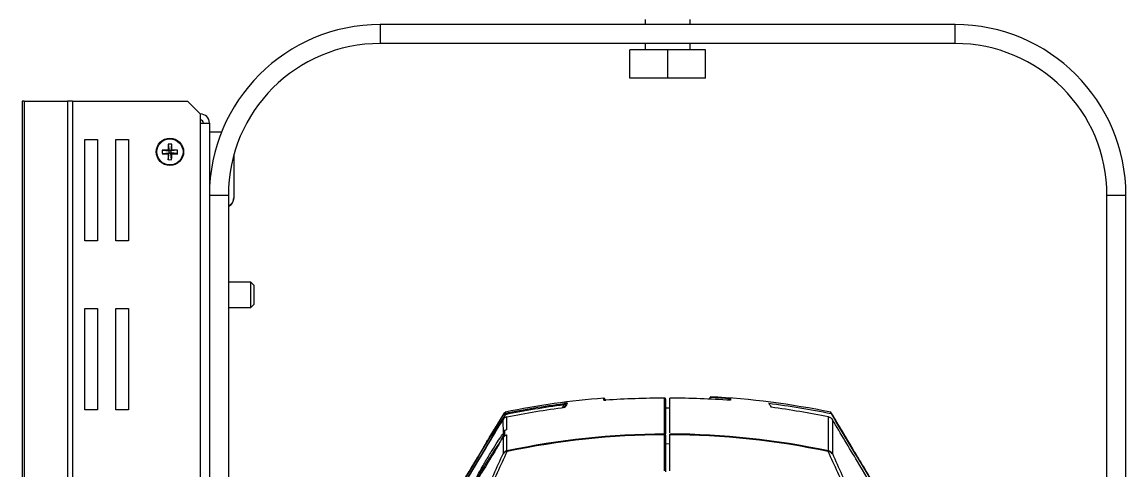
# Model space of a CAD drawing. Extents: x 9.3 to 87.2, y 1.1 to 68.8.
# Drawn here: x 74.45 to 85.35, y 30.59 to 35.03 of the extents above; entities that cross this region are included whole.
import ezdxf

# ---------------------------------------------------------------- set-up
doc = ezdxf.new("R2010")
doc.units = 0
doc.header["$MEASUREMENT"] = 0
doc.layers.add('OBJECT', color=7, linetype='CONTINUOUS')

msp = doc.modelspace()

# ---------------------------------------------------------------- linework, layer by layer
at = {"layer": 'OBJECT'}
for p, q in [((77.983, 35.004), (77.983, 34.817)), ((83.659, 35.004), (77.983, 35.004)), ((80.598, 35.054), (80.598, 35.004)), ((81.043, 35.004), (81.043, 35.054)), ((83.659, 34.817), (83.659, 35.004)), ((83.659, 34.817), (77.983, 34.817)), ((80.598, 34.817), (80.598, 34.754)), ((81.043, 34.754), (81.043, 34.817)), ((80.446, 34.474), (80.446, 34.754)), ((80.821, 34.754), (80.446, 34.754)), ((80.821, 34.474), (80.821, 34.754)), ((81.196, 34.754), (80.821, 34.754)), ((81.196, 34.474), (81.196, 34.754)), ((80.821, 34.474), (80.446, 34.474)), ((81.196, 34.474), (80.821, 34.474)), ((74.446, 34.246), (74.446, 27.471)), ((74.466, 34.246), (74.446, 34.246)), ((74.466, 34.246), (74.466, 27.471)), ((74.466, 34.246), (74.894, 34.246)), ((74.894, 34.246), (74.894, 27.471)), ((74.943, 34.246), (74.894, 34.246)), ((74.943, 34.246), (74.943, 27.471)), ((74.943, 34.246), (76.081, 34.246)), ((76.206, 34.121), (76.081, 34.246)), ((76.206, 34.121), (76.206, 27.596)), ((76.206, 34.031), (76.296, 34.031)), ((76.296, 34.031), (76.296, 27.686)), ((76.416, 33.942), (76.296, 33.942)), ((75.066, 33.868), (75.191, 33.868)), ((75.066, 32.868), (75.066, 33.868)), ((75.191, 33.868), (75.191, 32.868)), ((75.371, 33.868), (75.496, 33.868)), ((75.371, 32.868), (75.371, 33.868)), ((75.496, 33.868), (75.496, 32.868)), ((75.889, 33.822), (75.897, 33.755)), ((75.923, 33.822), (75.915, 33.755)), ((75.83, 33.763), (75.897, 33.755)), ((75.83, 33.729), (75.897, 33.737)), ((75.888, 33.764), (75.897, 33.755)), ((75.897, 33.737), (75.888, 33.727)), ((75.889, 33.669), (75.897, 33.737)), ((75.915, 33.755), (75.897, 33.755)), ((75.897, 33.737), (75.897, 33.755)), ((75.897, 33.737), (75.915, 33.737)), ((75.915, 33.755), (75.924, 33.764)), ((75.982, 33.763), (75.915, 33.755)), ((75.915, 33.755), (75.915, 33.737)), ((75.924, 33.727), (75.915, 33.737)), ((75.982, 33.729), (75.915, 33.737)), ((75.923, 33.669), (75.915, 33.737)), ((76.536, 33.712), (76.536, 33.297)), ((76.483, 33.317), (76.296, 33.317)), ((76.483, 33.317), (76.483, 28.138)), ((76.536, 33.297), (76.536, 33.29)), ((85.346, 33.317), (85.159, 33.317)), ((85.159, 28.388), (85.159, 33.317)), ((85.346, 28.138), (85.346, 33.317)), ((75.191, 32.868), (75.066, 32.868)), ((75.496, 32.868), (75.371, 32.868)), ((76.706, 32.459), (76.483, 32.459)), ((76.736, 32.429), (76.706, 32.459)), ((76.706, 32.209), (76.706, 32.459)), ((76.736, 32.429), (76.736, 32.239)), ((75.066, 32.198), (75.191, 32.198)), ((75.066, 31.198), (75.066, 32.198)), ((75.191, 32.198), (75.191, 31.198)), ((75.371, 31.198), (75.371, 32.198)), ((75.371, 32.198), (75.496, 32.198)), ((75.496, 32.198), (75.496, 31.198)), ((76.483, 32.209), (76.706, 32.209)), ((76.706, 32.209), (76.736, 32.239)), ((80.19, 31.313), (80.19, 31.313)), ((81.241, 31.303), (81.241, 31.324)), ((75.191, 31.198), (75.066, 31.198)), ((75.496, 31.198), (75.371, 31.198)), ((79.216, 31.175), (79.215, 31.174)), ((79.781, 31.22), (79.796, 31.246)), ((80.841, 31.214), (80.801, 31.215)), ((80.801, 30.943), (80.801, 30.586)), ((80.841, 30.86), (80.801, 30.861)), ((80.841, 30.594), (80.841, 30.952)), ((79.088, 30.746), (79.074, 30.722))]:
    msp.add_line(p, q, dxfattribs=at)
at = {"layer": 'OBJECT', "flags": 128}
for points in [[(80.194, 31.292), (80.192, 31.293), (80.19, 31.293)], [(80.791, 30.594), (80.791, 30.604), (80.791, 30.644), (80.791, 30.804), (80.791, 30.952)], [(79.234, 30.792), (79.234, 30.792), (79.234, 30.791), (79.234, 30.79), (79.234, 30.789), (79.235, 30.789), (79.235, 30.787), (79.235, 30.786), (79.235, 30.785)], [(82.408, 30.792), (82.408, 30.792), (82.408, 30.791), (82.408, 30.79), (82.407, 30.789), (82.407, 30.789), (82.407, 30.787), (82.407, 30.786), (82.406, 30.785)]]:
    msp.add_lwpolyline(points, dxfattribs=at)
at = {"layer": 'OBJECT'}
for radius in [0.135, 0.129]:
    msp.add_circle((75.906, 33.746), radius, dxfattribs=at)
for centre, radius, start, end in [((77.983, 33.317), 1.687, 90, 180), ((83.659, 33.317), 1.687, 0, 90), ((77.983, 33.317), 1.5, 90, 180), ((83.659, 33.317), 1.5, 0, 90), ((76.206, 34.031), 0.09, 0, 90), ((76.206, 34.031), 0.03, 0, 90), ((78.019, 33.748), 2.131, 178.0038, 179.5614), ((75.906, 33.494), 0.329, 87.0145, 92.9855), ((73.795, 33.748), 2.129, 0.4374, 1.9962), ((76.158, 33.746), 0.328, 177.0112, 182.9888), ((75.904, 31.635), 2.129, 90.4374, 91.9963), ((75.904, 35.862), 2.135, 268.0058, 269.5605), ((78.019, 33.744), 2.131, 180.4386, 181.9962), ((73.795, 33.744), 2.129, 358.0038, 359.5626), ((75.908, 31.635), 2.129, 88.0037, 89.5626), ((75.908, 35.862), 2.135, 270.4395, 271.9942), ((75.654, 33.746), 0.328, 357.0112, 2.9888), ((75.906, 33.998), 0.329, 267.0159, 272.9841), ((80.821, 23.34), 7.998, 94.5236, 101.5728), ((80.191, 31.303), 0.01, 0.3561, 94.5296), ((80.791, 31.303), 0.01, 0.0222, 90.2345), ((80.821, 23.34), 7.998, 78.3794, 86.9897), ((80.062, 31.284), 0.268, 185.0169, 188.0812), ((79.832, 31.249), 0.015, 97.0883, 149.9965), ((79.217, 31.149), 0.015, 101.5925, 149.1012), ((79.15, 31.044), 0.125, 57.6263, 64.0829), ((79.346, 31.179), 0.133, 186.8948, 192.9567), ((80.821, 23.34), 7.619, 90.2259, 102.0226), ((80.791, 30.949), 0.00995, 0.3231, 90.5371), ((80.821, 23.34), 7.619, 77.9774, 89.8496), ((80.821, 23.34), 7.612, 90.2261, 102.0226), ((80.792, 30.942), 0.00941, 4.4221, 93.9867), ((80.821, 23.34), 7.612, 77.9774, 89.8495), ((72.164, 24.669), 12.151, 30.3433, 31.0954), ((79.246, 30.733), 0.06, 101.6642, 148.3764), ((79.235, 30.735), 0.0494, 89.182, 143.5769), ((82.407, 30.735), 0.0494, 36.4237, 90.8174), ((82.396, 30.733), 0.06, 31.6235, 78.3363)]:
    msp.add_arc(centre, radius, start, end, dxfattribs=at)
for points, knots in [([(76.536, 33.297), (76.536, 33.297), (76.536, 33.289), (76.533, 33.27), (76.521, 33.243), (76.503, 33.222), (76.488, 33.215), (76.483, 33.213)], [0, 0, 0, 0, 0.005226, 0.239855, 0.54368, 0.837711, 1, 1, 1, 1]), ([(76.483, 33.206), (76.488, 33.208), (76.503, 33.215), (76.521, 33.236), (76.533, 33.263), (76.536, 33.282), (76.536, 33.29), (76.536, 33.29)], [0, 0, 0, 0, 0.1622891, 0.4563188, 0.7601399, 0.9947724, 1, 1, 1, 1]), ([(80.19, 31.293), (80.19, 31.298), (80.19, 31.308), (80.19, 31.313), (80.19, 31.313), (80.19, 31.313)], [0, 0, 0, 0, 0.489972, 0.818808, 1, 1, 1, 1]), ([(80.19, 31.293), (80.19, 31.292), (80.191, 31.292), (80.196, 31.292), (80.197, 31.292), (80.202, 31.292), (80.205, 31.292), (80.209, 31.293)], [0, 0, 0, 0, 0.5, 0.5, 0.75, 0.75, 1, 1, 1, 1]), ([(80.21, 31.293), (80.209, 31.293), (80.207, 31.293), (80.204, 31.292), (80.2, 31.292), (80.196, 31.292), (80.193, 31.292), (80.193, 31.292), (80.193, 31.292)], [0, 0, 0, 0, 0.0494673, 0.1653536, 0.315317, 0.5354254, 0.8683222, 1, 1, 1, 1]), ([(80.201, 31.303), (80.201, 31.303), (80.201, 31.302), (80.201, 31.294), (80.201, 31.292)], [0, 0, 0, 0, 0.738676, 1, 1, 1, 1]), ([(80.791, 31.313), (80.693, 31.313), (80.596, 31.311), (80.402, 31.305), (80.305, 31.299), (80.209, 31.293)], [0, 0, 0, 0, 0.5, 0.5, 1, 1, 1, 1]), ([(80.791, 30.959), (80.791, 31.053), (80.791, 31.13), (80.791, 31.248), (80.791, 31.289), (80.791, 31.313)], [0, 0, 0, 0, 0.5, 0.5, 1, 1, 1, 1]), ([(80.801, 31.303), (80.801, 31.289), (80.801, 31.26), (80.801, 31.183), (80.801, 31.086), (80.801, 31.001), (80.801, 30.96)], [0, 0, 0, 0, 0.254783, 0.509567, 0.765134, 1, 1, 1, 1]), ([(80.841, 30.97), (80.841, 31.022), (80.841, 31.13), (80.841, 31.248), (80.841, 31.291), (80.841, 31.313)], [0, 0, 0, 0, 0.3047051, 0.6325879, 1, 1, 1, 1]), ([(79.216, 31.175), (79.216, 31.175), (79.215, 31.174), (79.214, 31.167), (79.214, 31.163)], [0, 0, 0, 0, 0.501507, 1, 1, 1, 1]), ([(79.83, 31.264), (79.83, 31.264), (79.829, 31.264), (79.825, 31.264), (79.822, 31.263), (79.815, 31.263), (79.811, 31.262), (79.803, 31.261), (79.799, 31.261), (79.795, 31.26)], [0, 0, 0, 0, 0.25, 0.25, 0.5, 0.5, 0.75, 0.75, 1, 1, 1, 1]), ([(79.796, 31.246), (79.801, 31.248), (79.806, 31.251), (79.812, 31.254), (79.815, 31.255), (79.818, 31.256), (79.819, 31.257), (79.819, 31.257)], [0, 0, 0, 0, 0.5, 0.5, 0.75, 0.75, 1, 1, 1, 1]), ([(82.873, 30.44), (82.856, 30.468), (82.826, 30.519), (82.78, 30.595), (82.74, 30.662), (82.706, 30.717), (82.676, 30.767), (82.646, 30.818), (82.596, 30.901), (82.523, 31.023), (82.463, 31.123), (82.429, 31.179)], [0, 0, 0, 0, 0.154296, 0.279932, 0.378304, 0.452419, 0.496235, 0.557513, 0.638515, 0.797026, 1, 1, 1, 1]), ([(78.754, 30.364), (78.818, 30.472), (78.882, 30.58), (78.947, 30.687), (79.029, 30.825), (79.111, 30.962), (79.194, 31.1)], [0.00042223, 0.00042223, 0.00042223, 0.00042223, 0.00998302, 0.00998302, 0.00998302, 0.02220394, 0.02220394, 0.02220394, 0.02220394]), ([(79.209, 31.173), (79.186, 31.135), (79.144, 31.065), (79.088, 30.97), (79.044, 30.897), (79.009, 30.84), (78.969, 30.773), (78.915, 30.683), (78.841, 30.561), (78.789, 30.474), (78.76, 30.425)], [0, 0, 0, 0, 0.140877, 0.256106, 0.345709, 0.409705, 0.465698, 0.594334, 0.771805, 1, 1, 1, 1]), ([(79.233, 31.128), (79.229, 31.127), (79.225, 31.126), (79.218, 31.123), (79.214, 31.12), (79.204, 31.113), (79.198, 31.107), (79.194, 31.1)], [0, 0, 0, 0, 0.25, 0.25, 0.5, 0.5, 1, 1, 1, 1]), ([(79.204, 31.156), (79.204, 31.16), (79.205, 31.165), (79.205, 31.166), (79.205, 31.166)], [0, 0, 0, 0, 0.766015, 1, 1, 1, 1]), ([(82.408, 30.792), (82.408, 30.874), (82.408, 30.943), (82.408, 31.055), (82.408, 31.098), (82.409, 31.128)], [0, 0, 0, 0, 0.5, 0.5, 1, 1, 1, 1]), ([(82.409, 31.128), (82.413, 31.127), (82.417, 31.126), (82.424, 31.123), (82.428, 31.12), (82.438, 31.113), (82.444, 31.107), (82.448, 31.1)], [0, 0, 0, 0, 0.25, 0.25, 0.5, 0.5, 1, 1, 1, 1]), ([(82.448, 31.1), (82.448, 31.07), (82.447, 31.027), (82.447, 30.916), (82.447, 30.847), (82.447, 30.765)], [0, 0, 0, 0, 0.5, 0.5, 1, 1, 1, 1]), ([(82.888, 30.364), (82.824, 30.472), (82.759, 30.58), (82.695, 30.687), (82.613, 30.825), (82.53, 30.962), (82.448, 31.1)], [0.00042223, 0.00042223, 0.00042223, 0.00042223, 0.00998302, 0.00998302, 0.00998302, 0.02220394, 0.02220394, 0.02220394, 0.02220394]), ([(82.569, 30.945), (82.56, 30.961), (82.551, 30.976), (82.537, 30.998), (82.533, 31.005), (82.525, 31.019), (82.521, 31.026), (82.513, 31.038), (82.51, 31.044), (82.503, 31.055), (82.5, 31.059), (82.496, 31.067), (82.494, 31.07), (82.491, 31.075), (82.49, 31.077), (82.489, 31.078)], [0, 0, 0, 0, 0.25, 0.25, 0.375, 0.375, 0.5, 0.5, 0.625, 0.625, 0.75, 0.75, 0.875, 0.875, 1, 1, 1, 1]), ([(82.489, 31.077), (82.49, 31.077), (82.49, 31.076), (82.498, 31.061), (82.513, 31.036), (82.534, 31.001), (82.561, 30.956), (82.591, 30.905), (82.62, 30.857), (82.641, 30.822), (82.651, 30.806), (82.651, 30.807), (82.651, 30.808)], [0, 0, 0, 0, 0.067161, 0.152626, 0.24327, 0.344968, 0.461102, 0.590443, 0.724484, 0.849256, 0.955413, 1, 1, 1, 1]), ([(78.917, 30.488), (78.916, 30.49), (78.916, 30.493), (78.93, 30.522), (78.954, 30.569), (78.987, 30.628), (79.032, 30.705), (79.085, 30.793), (79.141, 30.883), (79.18, 30.941), (79.201, 30.968), (79.204, 30.968), (79.204, 30.968)], [0, 0, 0, 0, 0.064198, 0.151824, 0.243998, 0.347183, 0.433255, 0.585733, 0.723913, 0.85563, 0.951488, 1, 1, 1, 1]), ([(79.008, 30.836), (79.009, 30.837), (79.01, 30.839), (79.013, 30.844), (79.015, 30.848), (79.021, 30.858), (79.026, 30.868), (79.038, 30.888), (79.045, 30.899), (79.059, 30.922), (79.066, 30.934), (79.077, 30.952), (79.08, 30.958), (79.087, 30.969), (79.091, 30.975), (79.098, 30.987), (79.101, 30.992), (79.107, 31.003), (79.111, 31.008), (79.119, 31.023), (79.125, 31.031), (79.133, 31.045), (79.136, 31.05), (79.138, 31.052)], [0, 0, 0, 0, 0.0625, 0.0625, 0.125, 0.125, 0.25, 0.25, 0.375, 0.375, 0.5, 0.5, 0.5625, 0.5625, 0.625, 0.625, 0.6875, 0.6875, 0.75, 0.75, 0.875, 0.875, 1, 1, 1, 1]), ([(79.138, 31.053), (79.138, 31.053), (79.139, 31.054), (79.134, 31.045), (79.124, 31.028), (79.108, 31.001), (79.091, 30.972), (79.079, 30.953), (79.074, 30.945)], [0, 0, 0, 0, 0.0813083, 0.2533537, 0.431253, 0.6281894, 0.8528159, 1, 1, 1, 1]), ([(79.204, 30.968), (79.206, 30.969), (79.21, 30.971), (79.202, 30.952), (79.183, 30.914), (79.153, 30.858), (79.12, 30.799), (79.097, 30.76), (79.088, 30.746)], [0, 0, 0, 0, 0.096702, 0.277236, 0.457936, 0.654007, 0.87635, 1, 1, 1, 1]), ([(79.165, 30.88), (79.161, 30.875), (79.143, 30.849), (79.097, 30.78), (79.045, 30.699), (79, 30.627), (78.967, 30.572), (78.942, 30.527), (78.928, 30.498), (78.928, 30.494), (78.929, 30.493)], [0, 0, 0, 0, 0.0487719, 0.2252905, 0.4204643, 0.5304537, 0.6618605, 0.7786517, 0.8891555, 1, 1, 1, 1]), ([(79.074, 30.945), (79.065, 30.929), (79.047, 30.899), (79.025, 30.863), (79.012, 30.842), (79.006, 30.833), (79.007, 30.834), (79.007, 30.834)], [0, 0, 0, 0, 0.292743, 0.555374, 0.750844, 0.947121, 1, 1, 1, 1]), ([(79.197, 30.943), (79.197, 30.942), (79.193, 30.935), (79.183, 30.913), (79.164, 30.878), (79.14, 30.835), (79.122, 30.804), (79.113, 30.787)], [0, 0, 0, 0, 0.038275, 0.257575, 0.493237, 0.739986, 1, 1, 1, 1]), ([(79.195, 30.92), (79.199, 30.927), (79.204, 30.933), (79.214, 30.942), (79.217, 30.944), (79.225, 30.948), (79.229, 30.95), (79.234, 30.951)], [0, 0, 0, 0, 0.5, 0.5, 0.75, 0.75, 1, 1, 1, 1]), ([(79.113, 30.787), (79.107, 30.778), (79.099, 30.764), (79.091, 30.751), (79.088, 30.746)], [0, 0, 0, 0, 0.667056, 1, 1, 1, 1]), ([(79.074, 30.722), (79.07, 30.716), (79.048, 30.678), (79.006, 30.611), (78.968, 30.552), (78.954, 30.533), (78.953, 30.531)], [0, 0, 0, 0, 0.0930249, 0.518875, 0.9459867, 1, 1, 1, 1])]:
    msp.add_open_spline(points, degree=3, knots=knots, dxfattribs=at)
for points in [[(81.441, 31.292), (81.243, 31.306), (81.043, 31.313), (80.841, 31.313)], [(81.241, 31.324), (81.308, 31.32), (81.374, 31.315), (81.441, 31.309)], [(81.441, 31.309), (81.441, 31.307), (81.441, 31.303), (81.441, 31.296), (81.441, 31.292)], [(79.214, 31.163), (79.406, 31.203), (79.6, 31.235), (79.795, 31.26)], [(79.796, 31.246), (79.602, 31.221), (79.408, 31.189), (79.216, 31.15)], [(79.233, 31.128), (79.423, 31.167), (79.614, 31.199), (79.807, 31.224)], [(79.796, 31.216), (79.806, 31.234), (79.814, 31.248), (79.819, 31.257)], [(79.83, 31.264), (79.825, 31.255), (79.817, 31.242), (79.807, 31.224)], [(81.819, 31.263), (82.025, 31.237), (82.23, 31.204), (82.434, 31.162)], [(81.819, 31.263), (81.824, 31.254), (81.832, 31.241), (81.842, 31.223)], [(82.409, 31.128), (82.221, 31.166), (82.032, 31.198), (81.842, 31.223)], [(82.434, 31.162), (82.434, 31.17), (82.433, 31.174), (82.432, 31.174)], [(78.737, 30.375), (78.893, 30.635), (79.049, 30.896), (79.204, 31.156)], [(79.216, 31.15), (79.06, 30.888), (78.904, 30.626), (78.747, 30.364)], [(79.194, 31.1), (79.194, 31.071), (79.195, 31.029), (79.195, 30.975)], [(79.234, 31), (79.234, 31.055), (79.233, 31.098), (79.233, 31.128)], [(82.434, 31.162), (82.591, 30.899), (82.748, 30.637), (82.904, 30.375)], [(79.208, 30.995), (79.204, 30.989), (79.199, 30.982), (79.195, 30.975)], [(79.234, 31), (79.225, 30.998), (79.217, 30.997), (79.208, 30.995)], [(79.208, 30.995), (79.208, 30.979), (79.208, 30.962), (79.208, 30.945)], [(80.791, 30.952), (80.791, 30.956), (80.791, 30.958), (80.791, 30.959)], [(80.841, 30.952), (80.841, 30.956), (80.841, 30.958), (80.841, 30.959)], [(79.195, 30.92), (79.199, 30.928), (79.204, 30.937), (79.208, 30.945)], [(79.195, 30.92), (79.195, 30.875), (79.195, 30.823), (79.195, 30.765)], [(79.208, 30.945), (79.217, 30.947), (79.225, 30.949), (79.234, 30.951)], [(79.234, 30.792), (79.234, 30.852), (79.234, 30.905), (79.234, 30.951)], [(80.801, 30.949), (80.801, 30.948), (80.801, 30.946), (80.801, 30.943)], [(79.195, 30.765), (79.131, 30.627), (79.068, 30.487), (79.006, 30.346)], [(79.048, 30.374), (79.11, 30.512), (79.173, 30.649), (79.235, 30.785)], [(82.594, 30.374), (82.532, 30.512), (82.469, 30.649), (82.406, 30.785)], [(82.447, 30.765), (82.51, 30.627), (82.573, 30.487), (82.636, 30.346)]]:
    msp.add_open_spline(points, degree=3, dxfattribs=at)

doc.saveas('drawing.dxf')
